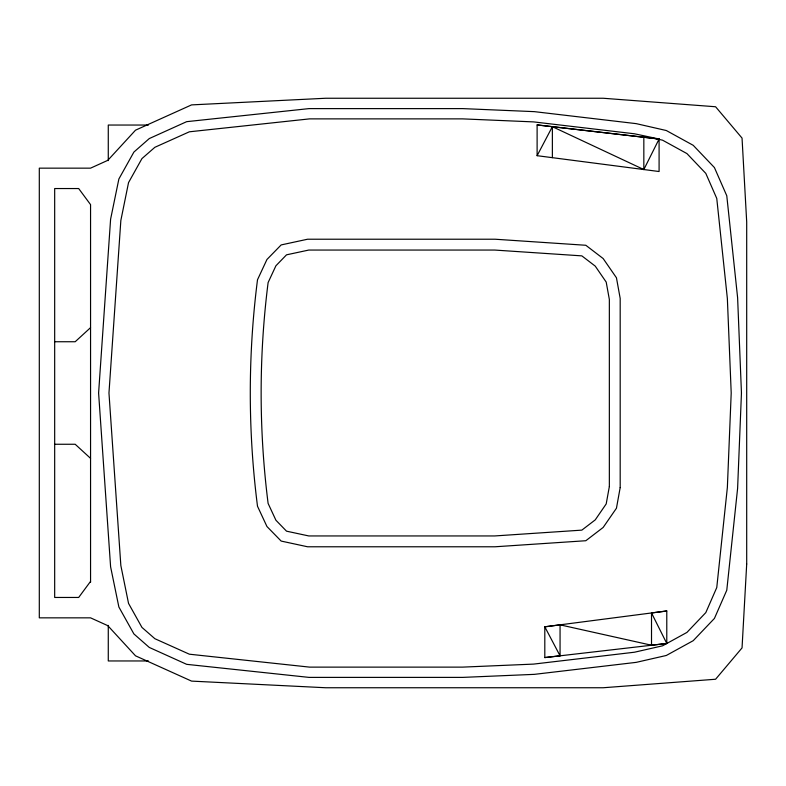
<?xml version="1.0" encoding="UTF-8"?>
<svg xmlns="http://www.w3.org/2000/svg" width="786" height="786" viewBox="0 0 786 786"><rect width="100%" height="100%" fill="white"/><g stroke="black" fill="none" stroke-linecap="round" stroke-linejoin="round"><path stroke-width="1.18" d="M537.113 124.925L659.09 139.024L659.09 171.525L537.113 155.687L537.113 124.925L552.371 126.674L643.832 169.55L659.09 139.024L634.508 133.787L533.615 121.899L462.551 118.873L309.586 118.873L189.357 131.802L154.871 147.296L141.942 158.595L128.54 182.598L120.848 220.463L108.969 393L120.848 565.537L128.54 603.402L141.942 627.405L154.871 638.704L189.357 654.198L309.586 667.127L462.551 667.127L533.615 664.101L634.508 652.213L662.588 645.807L686.935 632.416L705.808 612.608L716.763 587.555L727.364 487.487L731.206 393L727.364 298.513L716.763 198.445L705.808 173.392L686.935 153.584L662.588 140.193L655.475 138.562M537.113 155.687L552.371 126.674L659.09 139.024M90.557 581.385L78.679 597.458L54.676 597.458L54.676 188.542L78.679 188.542L90.557 204.615L90.557 582.338M90.557 327.644L75.181 341.743L54.676 341.743M560.064 624.841L544.806 626.815L544.806 657.577L560.064 655.829L560.064 624.841L651.515 645.227L666.783 643.479L666.783 610.977L651.515 612.952L651.515 645.227M666.783 610.977L544.806 626.815L560.064 655.829M544.806 657.577L666.783 643.479L651.515 612.952M148.436 125.043L108.272 125.043L108.272 160.609M54.676 444.257L75.181 444.257L90.557 458.356M148.436 660.957L108.272 660.957L108.272 625.391M643.832 137.275L643.832 169.55M552.371 126.674L552.371 157.662M741.453 393L737.612 488.303L726.775 590.237L714.425 618.435L693.223 640.678L666.312 655.475L636.257 662.352L534.431 674.349L462.787 677.385L309.006 677.385L186.675 664.337L149.281 647.438L133.895 633.929L118.873 607.018L110.6 566.824L98.604 393L110.6 219.176L118.873 178.982L133.895 152.071L149.281 138.562L186.675 121.663L309.006 108.615L462.787 108.615L534.431 111.651L636.257 123.648L666.312 130.525L693.223 145.322L714.425 167.565L726.775 195.763L737.612 297.697L741.453 393M746.7 564.024L742.043 647.91L715.594 679.242L603.167 687.75L325.777 687.75L191.568 681.108L135.526 655.829L107.8 625.656L90.557 617.845L39.3 617.845L39.3 168.155L90.557 168.155L107.8 160.344L135.526 130.171L191.568 104.892L325.777 98.25L603.167 98.25L715.594 106.758L742.043 138.09L746.7 221.976L746.7 564.024M609.347 486.554L606.202 503.914L595.248 519.87L581.846 530.128L494.708 535.944L308.77 535.944L286.517 531.169L275.915 520.224L268.114 503.443A878.375 878.375 0 0 1 268.114 282.557L275.915 265.776L286.517 254.831L308.77 250.056L494.708 250.056L581.846 255.872L595.248 266.13L606.202 282.086L609.347 299.446L609.347 486.554M620.183 487.595L616.45 508.218L603.167 527.445L585.816 540.729L495.052 546.781L307.601 546.781L281.162 541.073L266.945 526.512L257.503 506.243A892.768 892.768 0 0 1 257.503 279.757L266.945 259.488L281.162 244.927L307.601 239.219L495.052 239.219L585.816 245.271L603.167 258.555L616.45 277.782L620.183 298.405L620.183 487.595"/></g></svg>
